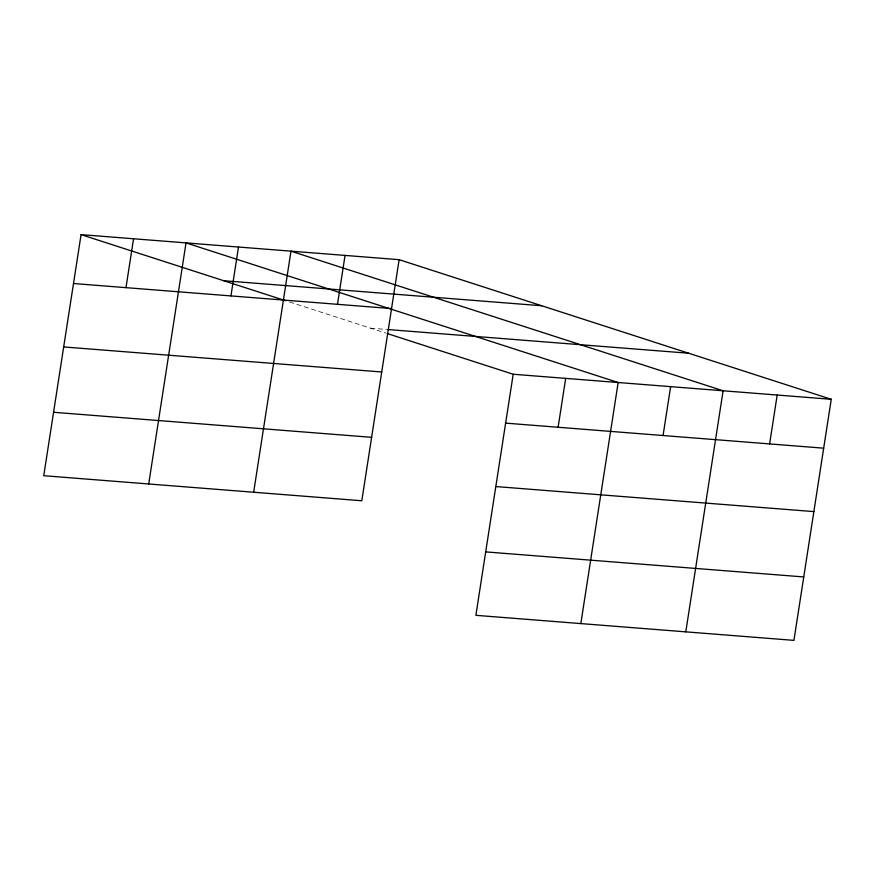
<?xml version="1.0" encoding="UTF-8"?>
<svg xmlns="http://www.w3.org/2000/svg" width="875" height="875" viewBox="0 0 875 875"><rect width="100%" height="100%" fill="white"/><g stroke="black" fill="none" stroke-linecap="round" stroke-linejoin="round"><path stroke-width="0.66" stroke-dasharray="4.38 3.28" d="M370.595 328.18L386.739 329.448M289.538 301.984L385.875 333.113"/><path stroke-width="1.31" d="M81.069 234.631L43.75 475.705L361.802 500.752L399.12 259.678L81.069 234.631L285.731 300.759M125.978 287.645L133.547 238.766M148.706 483.973L186.025 242.9L618.155 382.517L580.836 623.58M230.934 295.914L238.503 247.034M253.662 492.231L290.981 251.169L723.111 390.786L685.792 631.848M337.488 304.303L345.056 255.423M387.144 333.528L513.198 374.248L475.88 615.322L793.931 640.369L831.25 399.295L399.12 259.678M558.108 427.262L565.677 378.383M663.064 435.531L670.633 386.652M769.617 443.92L777.186 395.041M223.672 280.711L541.723 305.758M73.5 283.522L391.552 308.569M388.084 329.558L688.647 353.227M513.198 374.248L831.25 399.295M63.689 346.938L381.741 371.984M505.63 423.128L823.681 448.175M53.572 412.278L371.623 437.325M495.808 486.555L813.859 511.602M485.691 551.895L803.753 576.942"/></g></svg>
